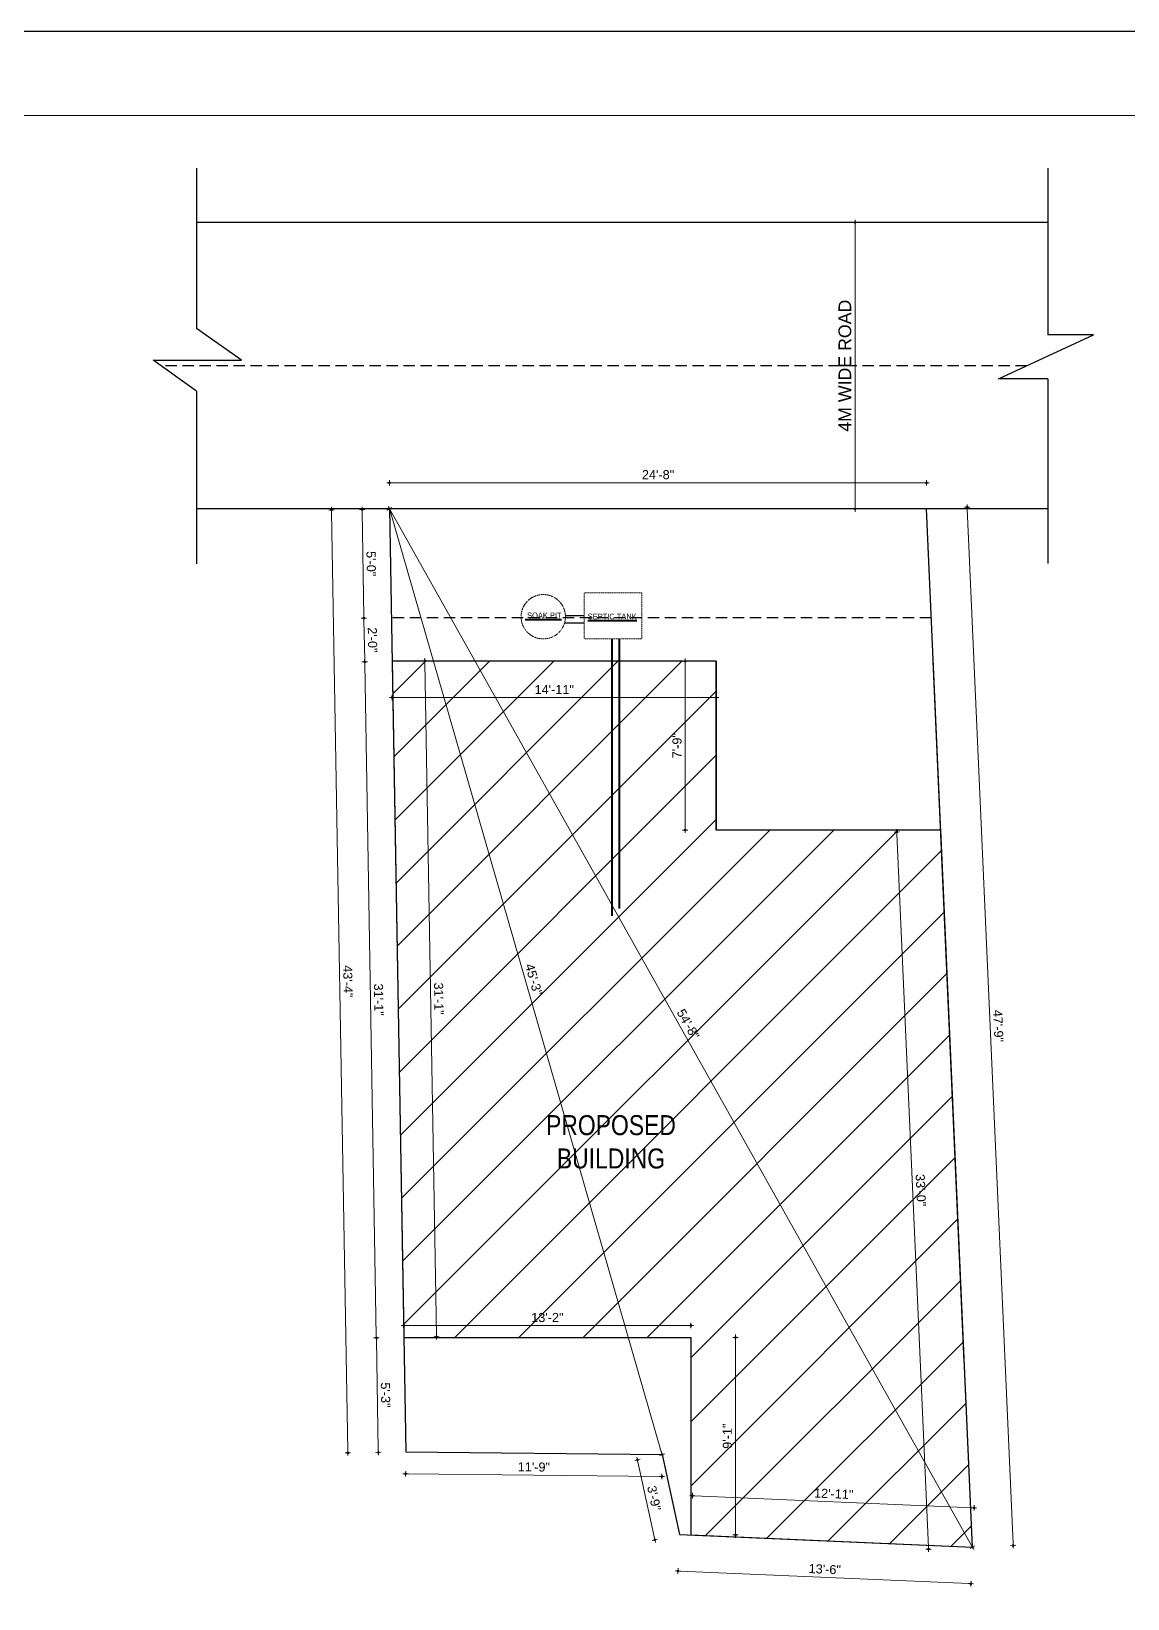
# Model space of a CAD drawing. Header units: inches. Extents: x -4597 to 93300, y -14139 to 5932.
# Drawn here: x -2696 to -2092, y -9741 to -8877 of the extents above; entities that cross this region are included whole.
import ezdxf
from ezdxf.enums import TextEntityAlignment as Align

# ---------------------------------------------------------------- set-up
doc = ezdxf.new("R2010")
doc.units = ezdxf.units.IN
doc.header["$LTSCALE"] = 0.5
doc.header["$MEASUREMENT"] = 0
doc.header["$PDMODE"] = 66
doc.linetypes.add('HIDDEN', pattern=[0.375, 0.25, -0.125])
for name, color, linetype, lineweight in [('dotted', 131, 'HIDDEN', 13), ('ELE1', 3, 'Continuous', 9), ('hatch', 9, 'Continuous', 0), ('TEXT', 220, 'Continuous', 9), ('Toilet', 7, 'Continuous', 25), ('wall', 20, 'Continuous', 40)]:
    doc.layers.add(name, color=color, linetype=linetype, lineweight=lineweight)
doc.styles.add('ordinary', font='ARIALN.TTF')
doc.styles.get("Standard").update_dxf_attribs({"font": 'arial.ttf'})
doc.dimstyles.new('S8', dxfattribs={"dimtxt": 5, "dimasz": 1, "dimexe": 6, "dimexo": 18, "dimgap": 1.9375, "dimtad": 1, "dimdec": 0, "dimzin": 3, "dimdsep": 46, "dimlunit": 4, "dimtxsty": 'Standard', "dimblk": 'dot 2', "dimcen": 12, "dimse1": 1, "dimse2": 1, "dimclrd": 1, "dimclre": 1, "dimclrt": 256, "dimadec": 0, "dimazin": 0, "dimtfac": 0.75, "dimtdec": 0, "dimtix": 1, "dimtmove": 1, "dimatfit": 3, "dimldrblk": 'DOT', "dimfxl": 1, "dimtolj": 1, "dimtzin": 0, "dimlwd": 9, "dimlwe": 9, "dimarcsym": 0})

# ---------------------------------------------------------------- blocks, each defined once
blk = doc.blocks.new('_Dot')
at = {"color": 0, "linetype": 'ByBlock', "lineweight": -2}
blk.add_line((-0.5, 0), (-1, 0), dxfattribs=at)
at = {"color": 0, "linetype": 'ByBlock', "const_width": 0.5}
blk.add_lwpolyline([(-0.25, 0, 1), (0.25, 0, 1)], format="xyb", close=True, dxfattribs=at)
blk = doc.blocks.new('dot1')
at = {"layer": 'hatch'}
h = blk.add_hatch(color=256, dxfattribs=at)
edge = h.paths.add_edge_path()
edge.add_arc((0, 0), 1, 0, 360)
for p, q in [((3, 0), (-3, 0)), ((0, 3), (0, -3))]:
    blk.add_line(p, q, dxfattribs=at)
blk.add_circle((0, 0), 1, dxfattribs=at)
blk = doc.blocks.new('dot 2')
at = {"layer": 'hatch', "xscale": 0.5, "yscale": 0.5, "zscale": 0.5}
blk.add_blockref('dot1', (0, 0), dxfattribs=at)
blk = doc.blocks.new('*D1099')
at = {"layer": 'Defpoints', "color": 0, "transparency": 16777216}
for p in [(-2318.5, -9223.87), (-2335.6, -9316.87), (-2318.5, -9316.87)]:
    blk.add_point(p, dxfattribs=at)
at = {"layer": 'Toilet', "color": 1, "lineweight": 9, "transparency": 16777216}
blk.add_line((-2335.6, -9224.87), (-2335.6, -9315.87), dxfattribs=at)
for p, rotation in [((-2335.6, -9223.87), 90), ((-2335.6, -9316.87), 270)]:
    blk.add_blockref('dot 2', p, dxfattribs=dict(at, rotation=rotation))
at = {"layer": 'Toilet', "transparency": 16777216, "insert": (-2340.09, -9270.37), "char_height": 5, "attachment_point": 5, "rotation": 90}
blk.add_mtext('\\A1;7\'-9"', dxfattribs=at)
blk = doc.blocks.new('*D1100')
at = {"layer": 'Defpoints', "color": 0, "transparency": 16777216}
for p in [(-2497.11, -9223.87), (-2490.67, -9596.61), (-2472.74, -9596.3)]:
    blk.add_point(p, dxfattribs=at)
at = {"layer": 'Toilet', "color": 1, "lineweight": 9, "transparency": 16777216}
blk.add_line((-2479.16, -9224.56), (-2472.75, -9595.3), dxfattribs=at)
for p, rotation in [((-2479.17, -9223.56), 90.98917906511038), ((-2472.74, -9596.3), 270.9891790651104)]:
    blk.add_blockref('dot 2', p, dxfattribs=dict(at, rotation=rotation))
at = {"layer": 'Toilet', "transparency": 16777216, "insert": (-2471.46, -9409.85), "char_height": 5, "attachment_point": 5, "rotation": 270.98918}
blk.add_mtext('\\A1;31\'-1"', dxfattribs=at)
blk = doc.blocks.new('*D1101')
at = {"layer": 'Defpoints', "color": 0, "transparency": 16777216}
for p in [(-2332.5, -9596.61), (-2332.5, -9705.57), (-2307.86, -9705.57)]:
    blk.add_point(p, dxfattribs=at)
at = {"layer": 'Toilet', "color": 1, "lineweight": 9, "transparency": 16777216}
blk.add_line((-2307.86, -9597.61), (-2307.86, -9704.57), dxfattribs=at)
for p, rotation in [((-2307.86, -9596.61), 90), ((-2307.86, -9705.57), 270)]:
    blk.add_blockref('dot 2', p, dxfattribs=dict(at, rotation=rotation))
at = {"layer": 'Toilet', "transparency": 16777216, "insert": (-2312.35, -9651.09), "char_height": 5, "attachment_point": 5, "rotation": 90}
blk.add_mtext('\\A1;9\'-1"', dxfattribs=at)
blk = doc.blocks.new('*D1102')
at = {"layer": 'Defpoints', "color": 0, "transparency": 16777216}
for p in [(-2176.26, -9690.64), (-2332.5, -9705.57), (-2177.2, -9712.31)]:
    blk.add_point(p, dxfattribs=at)
at = {"layer": 'Toilet', "color": 1, "lineweight": 9, "transparency": 16777216}
blk.add_line((-2330.56, -9683.95), (-2177.26, -9690.6), dxfattribs=at)
for p, rotation in [((-2331.56, -9683.9), 177.5160448331278), ((-2176.26, -9690.64), 357.5160448331278)]:
    blk.add_blockref('dot 2', p, dxfattribs=dict(at, rotation=rotation))
at = {"layer": 'Toilet', "transparency": 16777216, "insert": (-2253.72, -9682.83), "char_height": 5, "attachment_point": 5, "rotation": 357.51604}
blk.add_mtext('\\A1;12\'-11"', dxfattribs=at)
blk = doc.blocks.new('*D1103')
at = {"layer": 'Defpoints', "color": 0, "transparency": 16777216}
for p in [(-2218.97, -9317.94), (-2194.72, -9316.87), (-2177.2, -9712.31)]:
    blk.add_point(p, dxfattribs=at)
at = {"layer": 'Toilet', "color": 1, "lineweight": 9, "transparency": 16777216}
blk.add_line((-2201.5, -9712.38), (-2218.93, -9318.94), dxfattribs=at)
for p, rotation in [((-2218.97, -9317.94), 92.53635972208973), ((-2201.46, -9713.38), 272.5363597220897)]:
    blk.add_blockref('dot 2', p, dxfattribs=dict(at, rotation=rotation))
at = {"layer": 'Toilet', "transparency": 16777216, "insert": (-2205.73, -9515.46), "char_height": 5, "attachment_point": 5, "rotation": 272.53636}
blk.add_mtext('\\A1;33\'-0"', dxfattribs=at)
blk = doc.blocks.new('*D935')
at = {"layer": 'Defpoints', "color": 0, "transparency": 16777216}
for p in [(-2202.56, -9125.47), (-2498.56, -9139.87), (-2202.56, -9139.87)]:
    blk.add_point(p, dxfattribs=at)
at = {"layer": 'Toilet', "color": 1, "lineweight": 9, "transparency": 16777216}
blk.add_line((-2497.56, -9125.47), (-2203.56, -9125.47), dxfattribs=at)
at = {"layer": 'Toilet', "color": 1, "lineweight": 9, "transparency": 16777216, "rotation": 180}
blk.add_blockref('dot 2', (-2498.56, -9125.47), dxfattribs=at)
at = {"layer": 'Toilet', "color": 1, "lineweight": 9, "transparency": 16777216}
blk.add_blockref('dot 2', (-2202.56, -9125.47), dxfattribs=at)
at = {"layer": 'Toilet', "transparency": 16777216, "insert": (-2350.56, -9120.98), "char_height": 5, "attachment_point": 5}
blk.add_mtext('\\A1;24\'-8"', dxfattribs=at)
blk = doc.blocks.new('*D936')
at = {"layer": 'Defpoints', "color": 0, "transparency": 16777216}
for p in [(-2338.71, -9705.3), (-2177.2, -9712.31), (-2178.07, -9732.45)]:
    blk.add_point(p, dxfattribs=at)
at = {"layer": 'Toilet', "color": 1, "lineweight": 9, "transparency": 16777216}
blk.add_line((-2338.58, -9725.49), (-2179.07, -9732.41), dxfattribs=at)
for p, rotation in [((-2339.58, -9725.44), 177.5160448331334), ((-2178.07, -9732.45), 357.5160448331334)]:
    blk.add_blockref('dot 2', p, dxfattribs=dict(at, rotation=rotation))
at = {"layer": 'Toilet', "transparency": 16777216, "insert": (-2258.63, -9724.46), "char_height": 5, "attachment_point": 5, "rotation": 357.51604}
blk.add_mtext('\\A1;13\'-6"', dxfattribs=at)
blk = doc.blocks.new('*D1105')
at = {"layer": 'Defpoints', "color": 0, "transparency": 16777216}
for p in [(-2530.55, -9140.42), (-2498.56, -9139.87), (-2489.58, -9659.76)]:
    blk.add_point(p, dxfattribs=at)
at = {"layer": 'Toilet', "color": 1, "lineweight": 9, "transparency": 16777216}
blk.add_line((-2521.59, -9659.31), (-2530.53, -9141.42), dxfattribs=at)
for p, rotation in [((-2530.55, -9140.42), 90.98917906511004), ((-2521.57, -9660.31), 270.98917906511)]:
    blk.add_blockref('dot 2', p, dxfattribs=dict(at, rotation=rotation))
at = {"layer": 'Toilet', "transparency": 16777216, "insert": (-2521.57, -9400.29), "char_height": 5, "attachment_point": 5, "rotation": 270.98918}
blk.add_mtext('\\A1;43\'-4"', dxfattribs=at)
blk = doc.blocks.new('*D937')
at = {"layer": 'Defpoints', "color": 0, "transparency": 16777216}
for p in [(-2498.56, -9139.87), (-2177.2, -9712.31), (-2177.2, -9712.31)]:
    blk.add_point(p, dxfattribs=at)
at = {"layer": 'Toilet', "color": 1, "lineweight": 9, "transparency": 16777216}
blk.add_line((-2498.07, -9140.74), (-2177.69, -9711.43), dxfattribs=at)
for p, rotation in [((-2498.56, -9139.87), 119.3091023736741), ((-2177.2, -9712.31), 299.3091023736741)]:
    blk.add_blockref('dot 2', p, dxfattribs=dict(at, rotation=rotation))
at = {"layer": 'Toilet', "transparency": 16777216, "insert": (-2333.96, -9423.89), "char_height": 5, "attachment_point": 5, "rotation": 299.3091}
blk.add_mtext('\\A1;54\'-8"', dxfattribs=at)
blk = doc.blocks.new('*D1106')
at = {"layer": 'Defpoints', "color": 0, "transparency": 16777216}
for p in [(-2135.67, -8981.87), (-2241.97, -9139.87), (-2135.67, -9139.87)]:
    blk.add_point(p, dxfattribs=at)
at = {"layer": 'Toilet', "color": 1, "lineweight": 9, "transparency": 16777216}
blk.add_line((-2241.97, -8982.87), (-2241.97, -9138.87), dxfattribs=at)
for p, rotation in [((-2241.97, -8981.87), 90), ((-2241.97, -9139.87), 270)]:
    blk.add_blockref('dot 2', p, dxfattribs=dict(at, rotation=rotation))
at = {"layer": 'Toilet', "transparency": 16777216, "insert": (-2247.53, -9060.87), "char_height": 7, "attachment_point": 5, "rotation": 90}
blk.add_mtext('\\A1;4M WIDE ROAD', dxfattribs=at)
blk = doc.blocks.new('*D938')
at = {"layer": 'Defpoints', "color": 0, "transparency": 16777216}
for p in [(-2513.74, -9140.13), (-2498.56, -9139.87), (-2497.52, -9199.87)]:
    blk.add_point(p, dxfattribs=at)
at = {"layer": 'Toilet', "color": 1, "lineweight": 9, "transparency": 16777216}
blk.add_line((-2512.73, -9199.13), (-2513.73, -9141.13), dxfattribs=at)
for p, rotation in [((-2513.74, -9140.13), 90.9891790651104), ((-2512.71, -9200.13), 270.9891790651104)]:
    blk.add_blockref('dot 2', p, dxfattribs=dict(at, rotation=rotation))
at = {"layer": 'Toilet', "transparency": 16777216, "insert": (-2508.74, -9170.05), "char_height": 5, "attachment_point": 5, "rotation": 270.98918}
blk.add_mtext('\\A1;5\'-0"', dxfattribs=at)
blk = doc.blocks.new('*D1107')
at = {"layer": 'Defpoints', "color": 0, "transparency": 16777216}
for p in [(-2489.58, -9659.76), (-2348.29, -9661.25), (-2348.42, -9673.34)]:
    blk.add_point(p, dxfattribs=at)
at = {"layer": 'Toilet', "color": 1, "lineweight": 9, "transparency": 16777216}
blk.add_line((-2488.71, -9671.86), (-2349.42, -9673.33), dxfattribs=at)
for p, rotation in [((-2489.71, -9671.85), 179.3952718659582), ((-2348.42, -9673.34), 359.3952718659582)]:
    blk.add_blockref('dot 2', p, dxfattribs=dict(at, rotation=rotation))
at = {"layer": 'Toilet', "transparency": 16777216, "insert": (-2419.02, -9668.1), "char_height": 5, "attachment_point": 5, "rotation": 359.39527}
blk.add_mtext('\\A1;11\'-9"', dxfattribs=at)
blk = doc.blocks.new('*D1108')
at = {"layer": 'Defpoints', "color": 0, "transparency": 16777216}
for p in [(-2348.29, -9661.25), (-2352.35, -9708.27), (-2338.71, -9705.3)]:
    blk.add_point(p, dxfattribs=at)
at = {"layer": 'Toilet', "color": 1, "lineweight": 9, "transparency": 16777216}
blk.add_line((-2361.73, -9665.19), (-2352.57, -9707.29), dxfattribs=at)
for p, rotation in [((-2361.94, -9664.22), 102.2774068080992), ((-2352.35, -9708.27), 282.2774068080992)]:
    blk.add_blockref('dot 2', p, dxfattribs=dict(at, rotation=rotation))
at = {"layer": 'Toilet', "transparency": 16777216, "insert": (-2352.76, -9685.29), "char_height": 5, "attachment_point": 5, "rotation": 282.27741}
blk.add_mtext('\\A1;3\'-9"', dxfattribs=at)
blk = doc.blocks.new('*D946')
at = {"layer": 'Defpoints', "color": 0, "transparency": 16777216}
for p in [(-2497.11, -9223.87), (-2505.86, -9596.87), (-2490.67, -9596.61)]:
    blk.add_point(p, dxfattribs=at)
at = {"layer": 'Toilet', "color": 1, "lineweight": 9, "transparency": 16777216}
blk.add_line((-2512.28, -9225.13), (-2505.88, -9595.87), dxfattribs=at)
for p, rotation in [((-2512.29, -9224.13), 90.98917906507957), ((-2505.86, -9596.87), 270.9891790650796)]:
    blk.add_blockref('dot 2', p, dxfattribs=dict(at, rotation=rotation))
at = {"layer": 'Toilet', "transparency": 16777216, "insert": (-2504.58, -9410.42), "char_height": 5, "attachment_point": 5, "rotation": 270.98918}
blk.add_mtext('\\A1;31\'-1"', dxfattribs=at)
blk = doc.blocks.new('*D947')
at = {"layer": 'Defpoints', "color": 0, "transparency": 16777216}
for p in [(-2497.52, -9199.87), (-2512.29, -9224.13), (-2497.11, -9223.87)]:
    blk.add_point(p, dxfattribs=at)
at = {"layer": 'Toilet', "color": 1, "lineweight": 9, "transparency": 16777216}
blk.add_line((-2512.69, -9201.13), (-2512.31, -9223.13), dxfattribs=at)
for p, rotation in [((-2512.71, -9200.13), 90.98917906507957), ((-2512.29, -9224.13), 270.9891790650796)]:
    blk.add_blockref('dot 2', p, dxfattribs=dict(at, rotation=rotation))
at = {"layer": 'Toilet', "transparency": 16777216, "insert": (-2508.01, -9212.05), "char_height": 5, "attachment_point": 5, "rotation": 270.98918}
blk.add_mtext('\\A1;2\'-0"', dxfattribs=at)
blk = doc.blocks.new('*D948')
at = {"layer": 'Defpoints', "color": 0, "transparency": 16777216}
for p in [(-2498.56, -9139.87), (-2498.56, -9139.87), (-2348.29, -9661.25)]:
    blk.add_point(p, dxfattribs=at)
at = {"layer": 'Toilet', "color": 1, "lineweight": 9, "transparency": 16777216}
blk.add_line((-2348.57, -9660.29), (-2498.28, -9140.83), dxfattribs=at)
for p, rotation in [((-2498.56, -9139.87), 106.0770775033081), ((-2348.29, -9661.25), 286.0770775033081)]:
    blk.add_blockref('dot 2', p, dxfattribs=dict(at, rotation=rotation))
at = {"layer": 'Toilet', "transparency": 16777216, "insert": (-2419.11, -9399.31), "char_height": 5, "attachment_point": 5, "rotation": 286.07708}
blk.add_mtext('\\A1;45\'-3"', dxfattribs=at)
blk = doc.blocks.new('*D949')
at = {"layer": 'Defpoints', "color": 0, "transparency": 16777216}
for p in [(-2490.67, -9596.61), (-2504.77, -9660.02), (-2489.58, -9659.76)]:
    blk.add_point(p, dxfattribs=at)
at = {"layer": 'Toilet', "color": 1, "lineweight": 9, "transparency": 16777216}
blk.add_line((-2505.84, -9597.87), (-2504.79, -9659.02), dxfattribs=at)
for p, rotation in [((-2505.86, -9596.87), 90.98917906507957), ((-2504.77, -9660.02), 270.9891790650796)]:
    blk.add_blockref('dot 2', p, dxfattribs=dict(at, rotation=rotation))
at = {"layer": 'Toilet', "transparency": 16777216, "insert": (-2500.82, -9628.37), "char_height": 5, "attachment_point": 5, "rotation": 270.98918}
blk.add_mtext('\\A1;5\'-3"', dxfattribs=at)

msp = doc.modelspace()

# ---------------------------------------------------------------- hatches: boundary and pattern name
at = {"layer": 'Toilet'}
h = msp.add_hatch(dxfattribs=at)
h.set_pattern_fill('ANSI31', color=256, scale=200, style=0)
h.set_pattern_definition([(45, (-10582.19, 3143.497), (-17.67767, 17.67767), [])])
h.paths.add_polyline_path([(-2194.72, -9316.87), (-2318.5, -9316.87), (-2318.5, -9223.87), (-2497.11, -9223.87), (-2490.67, -9596.61), (-2332.5, -9596.61), (-2332.5, -9705.57), (-2177.2, -9712.31)])
h.paths.add_polyline_path([(-2420.11, -9244.67), (-2395.93, -9244.67), (-2395.93, -9234.37), (-2420.11, -9234.37)], flags=24)
h.paths.add_polyline_path([(-2334.9, -9278.57), (-2334.9, -9262.17), (-2345.21, -9262.17), (-2345.21, -9278.57)], flags=24)
h.paths.add_polyline_path([(-2476.82, -9399.81), (-2476.47, -9420.1), (-2466.17, -9419.93), (-2466.52, -9399.64)], flags=24)
h.paths.add_polyline_path([(-2421.95, -9590.81), (-2401.65, -9590.81), (-2401.65, -9580.51), (-2421.95, -9580.51)], flags=24)
h.paths.add_polyline_path([(-2307.16, -9662.7), (-2307.16, -9646.3), (-2317.46, -9646.3), (-2317.46, -9662.7)], flags=24)
h.paths.add_polyline_path([(-2266.24, -9687.52), (-2242.08, -9688.57), (-2241.63, -9678.28), (-2265.79, -9677.23)], flags=24)
h.paths.add_polyline_path([(-2211.36, -9505.57), (-2210.46, -9525.85), (-2200.17, -9525.39), (-2201.06, -9505.12)], flags=24)
h.paths.add_polyline_path([(-2343.44, -9417.6), (-2333.51, -9435.29), (-2324.52, -9430.25), (-2334.46, -9412.55)], flags=24)
h.paths.add_polyline_path([(-2426.87, -9391.11), (-2421.25, -9410.61), (-2411.35, -9407.76), (-2416.97, -9388.26)], flags=24)
h.paths.add_polyline_path([(-2415.21, -9509.46), (-2338.12, -9509.46), (-2338.12, -9467.93), (-2415.21, -9467.93)], flags=24)

# ---------------------------------------------------------------- linework, layer by layer
at = {"layer": 'Defpoints'}
msp.add_lwpolyline([(-1419.77, -8876.52), (-4597.37, -8876.52), (-4597.37, -11124.49), (-1419.77, -11124.49)], close=True, dxfattribs=at)
at = {"layer": 'dotted'}
msp.add_lwpolyline([(-2359.57, -9186.05), (-2359.57, -9211.55), (-2391.37, -9211.55), (-2391.37, -9186.05)], close=True, dxfattribs=at)
msp.add_circle((-2413.85, -9199.28), 12.23, dxfattribs=at)
at = {"layer": 'ELE1'}
msp.add_lwpolyline([(-4551.05, -8922.84), (-1466.09, -8922.84), (-1466.09, -11078.17), (-4551.05, -11078.17)], close=True, dxfattribs=at)
msp.add_lwpolyline([(-4551.05, -8922.84), (-1466.09, -8922.84), (-1466.09, -11078.17), (-4551.05, -11078.17)], close=True, dxfattribs=at)
at = {"layer": 'Toilet'}
for p, q in [((-2605.06, -8951.87), (-2605.06, -9040.44)), ((-2135.67, -8951.87), (-2135.67, -9043.93)), ((-2135.67, -8981.87), (-2605.06, -8981.87)), ((-2580.18, -9057.84), (-2605.06, -9040.44)), ((-2162.77, -9068.06), (-2110.46, -9043.93)), ((-2110.46, -9043.93), (-2135.67, -9043.93)), ((-2605.06, -9074.86), (-2628.99, -9057.84)), ((-2628.99, -9057.84), (-2580.18, -9057.84)), ((-2135.67, -9068.06), (-2162.77, -9068.06)), ((-2135.67, -9068.06), (-2135.67, -9169.87)), ((-2605.06, -9074.86), (-2605.06, -9170.13)), ((-2135.67, -9139.87), (-2605.06, -9139.87)), ((-2498.56, -9139.87), (-2489.58, -9659.76)), ((-2177.2, -9712.31), (-2202.56, -9139.87)), ((-2391.37, -9202.8), (-2402.13, -9202.8)), ((-2391.37, -9198.8), (-2401.63, -9198.8)), ((-2318.5, -9223.87), (-2497.11, -9223.87)), ((-2318.5, -9223.87), (-2497.11, -9223.87)), ((-2497.11, -9223.87), (-2490.67, -9596.61)), ((-2318.5, -9223.87), (-2318.5, -9316.87)), ((-2181.73, -9610.01), (-2198.83, -9223.87)), ((-2332.5, -9603.47), (-2332.5, -9705.57)), ((-2338.71, -9705.3), (-2177.2, -9712.31))]:
    msp.add_line(p, q, dxfattribs=at)
at = {"layer": 'Toilet', "linetype": 'HIDDEN', "ltscale": 50}
for p, q in [((-2147.18, -9060.87), (-2624.73, -9060.87)), ((-2199.9, -9199.87), (-2497.52, -9199.87))]:
    msp.add_line(p, q, dxfattribs=at)
at = {"layer": 'Toilet', "color": 3}
msp.add_lwpolyline([(-2202.56, -9139.87), (-2498.56, -9139.87), (-2489.58, -9659.76), (-2348.29, -9661.25), (-2338.71, -9705.3), (-2177.2, -9712.31)], close=True, dxfattribs=at)
at = {"layer": 'Toilet'}
msp.add_lwpolyline([(-2194.72, -9316.87), (-2318.5, -9316.87), (-2318.5, -9223.87), (-2497.11, -9223.87), (-2490.67, -9596.61), (-2332.5, -9596.61), (-2332.5, -9705.57), (-2177.2, -9712.31)], close=True, dxfattribs=at)
at = {"layer": 'wall'}
for p, q in [((-2376.04, -9211.55), (-2376.04, -9364.22)), ((-2372.04, -9211.55), (-2372.04, -9360.22))]:
    msp.add_line(p, q, dxfattribs=at)

# ---------------------------------------------------------------- texts
at = {"layer": 'TEXT', "insert": (-2376.52, -9503.65), "char_height": 11.025, "attachment_point": 8, "rotation": 359.99961, "style": 'ordinary'}
msp.add_mtext_dynamic_manual_height_columns('PROPOSED BUILDING', width=101.5687, gutter_width=1720.72, heights=[0], dxfattribs=at)
at = {"layer": 'wall', "style": 'ordinary'}
for s, p in [('%%U SOAK PIT', (-2413.83, -9198.54)), ('%%USEPTIC TANK', (-2375.82, -9199.13))]:
    msp.add_text(s, height=3.1372, dxfattribs=at).set_placement(p, align=Align.MIDDLE_CENTER)

# ---------------------------------------------------------------- dimensions: what is measured, and where the dimension line sits
at = {"layer": 'Toilet'}
dim = msp.add_linear_dim(base=(-2241.97, -9139.87), p1=(-2135.67, -8981.87), p2=(-2135.67, -9139.87), angle=90, text='4M WIDE ROAD', dimstyle='S8', override={"dimtxt": 7, "dimfxl": 2, "dimfxlon": 1, "dimarcsym": 1}, dxfattribs=at)
dim.commit()
dim.dimension.update_dxf_attribs({"geometry": '*D1106', "text_midpoint": (-2247.53, -9060.87)})
for p1, p2, distance, picture, middle in [((-2498.56, -9139.87), (-2202.56, -9139.87), 14.4, '*D935', (-2350.56, -9120.98)), ((-2489.58, -9659.76), (-2498.56, -9139.87), 32, '*D1105', (-2521.57, -9400.29)), ((-2497.52, -9199.87), (-2498.56, -9139.87), 15.19, '*D938', (-2508.74, -9170.05)), ((-2348.29, -9661.25), (-2498.56, -9139.87), 0, '*D948', (-2419.11, -9399.31)), ((-2498.56, -9139.87), (-2177.2, -9712.31), 0, '*D937', (-2333.96, -9423.89)), ((-2497.11, -9223.87), (-2490.67, -9596.61), 17.94, '*D1100', (-2471.46, -9409.85)), ((-2318.5, -9223.87), (-2318.5, -9316.87), -17.1, '*D1099', (-2340.09, -9270.37)), ((-2177.2, -9712.31), (-2194.72, -9316.87), 24.28, '*D1103', (-2205.73, -9515.46)), ((-2332.5, -9596.61), (-2332.5, -9705.57), 24.64, '*D1101', (-2312.35, -9651.09)), ((-2489.58, -9659.76), (-2348.29, -9661.25), -12.09, '*D1107', (-2419.02, -9668.1)), ((-2348.29, -9661.25), (-2338.71, -9705.3), -13.97, '*D1108', (-2352.76, -9685.29)), ((-2332.5, -9705.57), (-2177.2, -9712.31), 21.69, '*D1102', (-2253.72, -9682.83)), ((-2338.71, -9705.3), (-2177.2, -9712.31), -20.16, '*D936', (-2258.63, -9724.46))]:
    dim = msp.add_aligned_dim(p1=p1, p2=p2, distance=distance, dimstyle='S8', override={"dimfxl": 2, "dimfxlon": 1, "dimarcsym": 1}, dxfattribs=at)
    dim.commit()
    dim.dimension.update_dxf_attribs({"geometry": picture, "text_midpoint": middle})
for p1, p2, distance in [((-2202.56, -9139.87), (-2177.2, -9712.31), 22.46), ((-2497.11, -9223.87), (-2318.5, -9223.87), -20.02), ((-2490.67, -9596.61), (-2332.5, -9596.61), 6.49)]:
    msp.add_aligned_dim(p1=p1, p2=p2, distance=distance, dimstyle='S8', override={"dimfxl": 2, "dimfxlon": 1, "dimarcsym": 1}, dxfattribs=at).render()
for base, p1, p2, picture, middle in [((-2512.29, -9224.13), (-2497.52, -9199.87), (-2497.11, -9223.87), '*D947', (-2508.01, -9212.05)), ((-2505.86, -9596.87), (-2497.11, -9223.87), (-2490.67, -9596.61), '*D946', (-2504.58, -9410.42)), ((-2504.77, -9660.02), (-2490.67, -9596.61), (-2489.58, -9659.76), '*D949', (-2500.82, -9628.37))]:
    dim = msp.add_linear_dim(base=base, p1=p1, p2=p2, angle=270.98918, dimstyle='S8', override={"dimfxl": 2, "dimfxlon": 1, "dimarcsym": 1}, dxfattribs=at)
    dim.commit()
    dim.dimension.update_dxf_attribs({"geometry": picture, "text_midpoint": middle})

doc.saveas('drawing.dxf')
